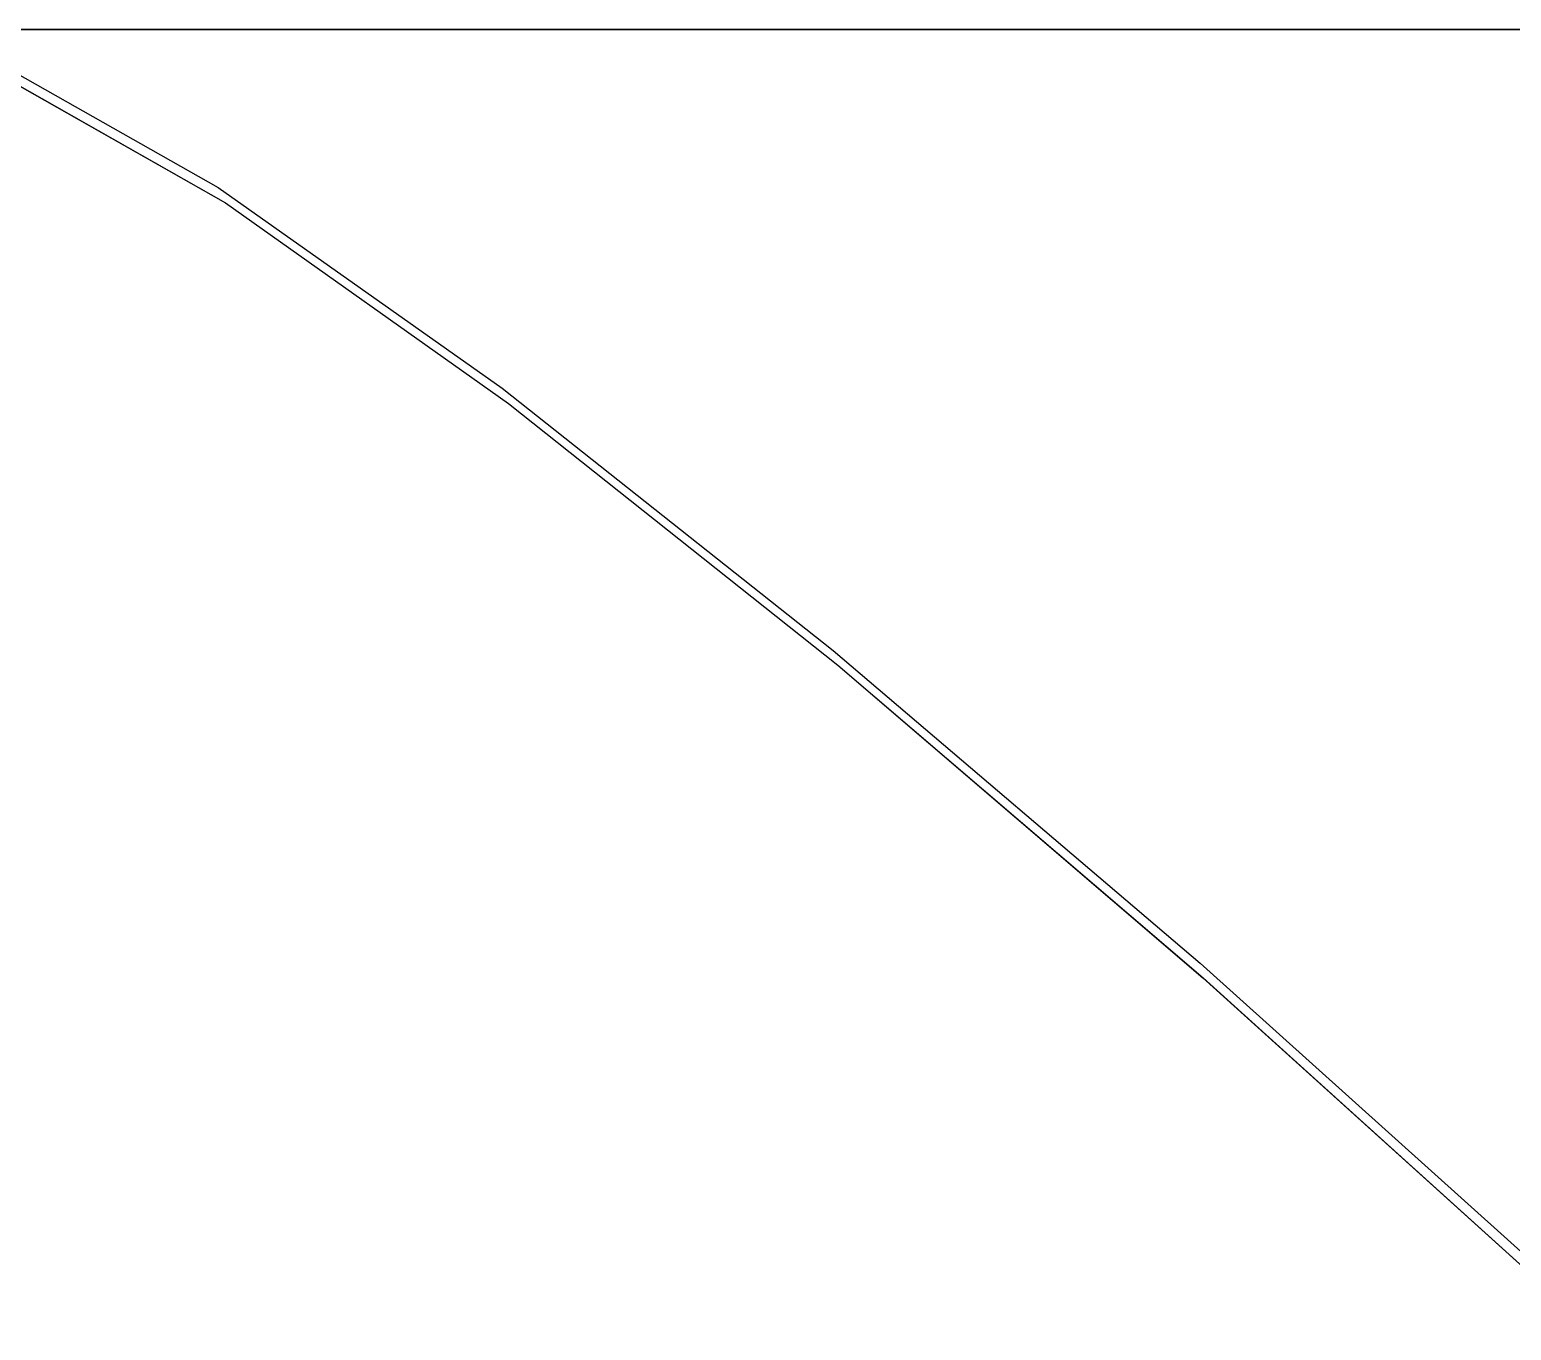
# Model space of a CAD drawing. Extents: x 0 to 141, y -114 to 28.
# Drawn here: x 73.41 to 95.92, y 7.54 to 27.3 of the extents above; entities that cross this region are included whole.
import ezdxf

# ---------------------------------------------------------------- set-up
doc = ezdxf.new("R2010")
doc.units = 0

msp = doc.modelspace()

# ---------------------------------------------------------------- linework, layer by layer
at = {"layer": 'Layer 1'}
for p, q in [((141.111, 27.2993), (0, 27.2993)), ((141.111, 27.2993), (0, 27.2993)), ((141.111, 27.2993), (0, 27.2993)), ((141.111, 27.2993), (0, 27.2993)), ((141.111, 27.2993), (0, 27.2993)), ((141.111, 27.2993), (0, 27.2993)), ((141.111, 27.2993), (0, 27.2993)), ((141.111, 27.2993), (0, 27.2993)), ((141.111, 27.2993), (0, 27.2993)), ((141.111, 27.2993), (0, 27.2993)), ((141.111, 27.2993), (0, 27.2993)), ((141.111, 27.2993), (0, 27.2993)), ((141.111, 27.2993), (0, 27.2993)), ((141.111, 27.2993), (0, 27.2993)), ((141.111, 27.2993), (0, 27.2993)), ((141.111, 27.2993), (0, 27.2993)), ((141.111, 27.2993), (0, 27.2993)), ((141.111, 27.2993), (0, 27.2993)), ((141.111, 27.2993), (0, 27.2993)), ((141.111, 27.2993), (0, 27.2993)), ((141.111, 27.2993), (0, 27.2993)), ((141.111, 27.2993), (0, 27.2993)), ((141.111, 27.2993), (0, 27.2993)), ((141.111, 27.2993), (0, 27.2993)), ((141.111, 27.2993), (0, 27.2993)), ((141.111, 27.2993), (0, 27.2993)), ((141.111, 27.2993), (0, 27.2993)), ((141.111, 27.2993), (0, 27.2993)), ((141.111, 27.2993), (0, 27.2993)), ((141.111, 27.2993), (0, 27.2993)), ((141.111, 27.2993), (0, 27.2993)), ((141.111, 27.2993), (0, 27.2993)), ((141.111, 27.2993), (0, 27.2993)), ((141.111, 27.2993), (0, 27.2993)), ((141.111, 27.2993), (0, 27.2993)), ((141.111, 27.2993), (0, 27.2993)), ((141.111, 27.2993), (0, 27.2993)), ((141.111, 27.2993), (0, 27.2993)), ((70.5555, 27.2993), (141.111, 27.2993)), ((70.5555, 27.2993), (141.111, 27.2993)), ((70.5555, 27.2993), (141.111, 27.2993)), ((70.5555, 27.2993), (141.111, 27.2993)), ((70.5555, 27.2993), (141.111, 27.2993)), ((70.5555, 27.2993), (141.111, 27.2993)), ((70.5555, 27.2993), (141.111, 27.2993)), ((70.5555, 27.2993), (141.111, 27.2993)), ((70.5555, 27.2993), (141.111, 27.2993)), ((70.5555, 27.2993), (141.111, 27.2993)), ((70.5555, 27.2993), (141.111, 27.2993)), ((70.5555, 27.2993), (141.111, 27.2993)), ((70.5555, 27.2993), (141.111, 27.2993)), ((70.5555, 27.2993), (141.111, 27.2993)), ((70.5555, 27.2993), (141.111, 27.2993)), ((70.5555, 27.2993), (141.111, 27.2993)), ((70.5555, 27.2993), (141.111, 27.2993)), ((70.5555, 27.2993), (141.111, 27.2993)), ((70.5555, 27.2993), (141.111, 27.2993)), ((70.5555, 27.2993), (141.111, 27.2993)), ((70.5555, 27.2993), (141.111, 27.2993)), ((70.5555, 27.2993), (141.111, 27.2993)), ((70.5555, 27.2993), (141.111, 27.2993)), ((70.5555, 27.2993), (141.111, 27.2993)), ((70.5555, 27.2993), (141.111, 27.2993)), ((70.5555, 27.2993), (141.111, 27.2993)), ((70.5555, 27.2993), (141.111, 27.2993)), ((70.5555, 27.2993), (141.111, 27.2993)), ((70.5555, 27.2993), (141.111, 27.2993)), ((70.5555, 27.2993), (141.111, 27.2993)), ((70.5555, 27.2993), (141.111, 27.2993)), ((70.5555, 27.2993), (141.111, 27.2993)), ((70.5555, 27.2993), (141.111, 27.2993)), ((70.5555, 27.2993), (141.111, 27.2993)), ((70.5555, 27.2993), (141.111, 27.2993)), ((70.5555, 27.2993), (141.111, 27.2993)), ((70.5555, 27.2993), (141.111, 27.2993)), ((70.5555, 27.2993), (141.111, 27.2993)), ((70.5555, 27.2993), (141.111, 27.2993)), ((70.5555, 27.2993), (141.111, 27.2993)), ((70.5555, 27.2993), (141.111, 27.2993)), ((70.5555, 27.2993), (141.111, 27.2993)), ((70.5555, 27.2993), (141.111, 27.2993)), ((70.5555, 27.2993), (141.111, 27.2993)), ((70.5555, 27.2993), (141.111, 27.2993)), ((70.5555, 27.2993), (141.111, 27.2993)), ((70.5555, 27.2993), (141.111, 27.2993)), ((70.5555, 27.2993), (141.111, 27.2993)), ((70.5555, 27.2993), (141.111, 27.2993)), ((70.5555, 27.2993), (141.111, 27.2993)), ((70.5555, 27.2993), (141.111, 27.2993)), ((70.5555, 27.2993), (141.111, 27.2993)), ((70.5555, 27.2993), (141.111, 27.2993)), ((70.5555, 27.2993), (141.111, 27.2993)), ((70.5555, 27.2993), (141.111, 27.2993)), ((70.5555, 27.2993), (141.111, 27.2993)), ((70.5555, 27.2993), (141.111, 27.2993)), ((70.5555, 27.2993), (141.111, 27.2993)), ((70.5555, 27.2993), (141.111, 27.2993)), ((70.5555, 27.2993), (141.111, 27.2993)), ((70.5555, 27.2993), (141.111, 27.2993)), ((70.5555, 27.2993), (141.111, 27.2993)), ((70.5555, 27.2993), (141.111, 27.2993)), ((70.5555, 27.2993), (141.111, 27.2993)), ((70.5555, 27.2993), (141.111, 27.2993)), ((70.5555, 27.2993), (141.111, 27.2993)), ((70.5555, 27.2993), (141.111, 27.2993)), ((70.5555, 27.2993), (141.111, 27.2993)), ((70.5555, 27.2993), (141.111, 27.2993)), ((70.5555, 27.2993), (141.111, 27.2993)), ((70.5555, 27.2993), (141.111, 27.2993)), ((72.82847, 26.848742), (76.271143, 24.900239)), ((72.951573, 26.613952), (76.382488, 24.667172)), ((72.951573, 26.613952), (76.382488, 24.667172)), ((72.951573, 26.613952), (76.382488, 24.667172)), ((72.951573, 26.613952), (76.382488, 24.667172)), ((72.951573, 26.613952), (76.382488, 24.667172)), ((72.951573, 26.613952), (76.382488, 24.667172)), ((72.951573, 26.613952), (76.382488, 24.667172)), ((72.951573, 26.613952), (76.382488, 24.667172)), ((72.951573, 26.613952), (76.382488, 24.667172)), ((72.951573, 26.613952), (76.382488, 24.667172)), ((72.951573, 26.613952), (76.382488, 24.667172)), ((72.951573, 26.613952), (76.382488, 24.667172)), ((72.951573, 26.613952), (76.382488, 24.667172)), ((72.951573, 26.613952), (76.382488, 24.667172)), ((72.951573, 26.613952), (76.382488, 24.667172)), ((72.951573, 26.613952), (76.382488, 24.667172)), ((72.951573, 26.613952), (76.382488, 24.667172)), ((72.951573, 26.613952), (76.382488, 24.667172)), ((72.951573, 26.613952), (76.382488, 24.667172)), ((72.951573, 26.613952), (76.382488, 24.667172)), ((72.951573, 26.613952), (76.382488, 24.667172)), ((72.951573, 26.613952), (76.382488, 24.667172)), ((72.951573, 26.613952), (76.382488, 24.667172)), ((72.951573, 26.613952), (76.382488, 24.667172)), ((72.951573, 26.613952), (76.382488, 24.667172)), ((72.951573, 26.613952), (76.382488, 24.667172)), ((72.953172, 26.613954), (76.383971, 24.66718)), ((72.953172, 26.613954), (76.383971, 24.66718)), ((72.953172, 26.613954), (76.383971, 24.66718)), ((72.953172, 26.613954), (76.383971, 24.66718)), ((72.953172, 26.613954), (76.383971, 24.66718)), ((72.953172, 26.613954), (76.383971, 24.66718)), ((72.953172, 26.613954), (76.383971, 24.66718)), ((72.953172, 26.613954), (76.383971, 24.66718)), ((72.953172, 26.613954), (76.383971, 24.66718)), ((72.953172, 26.613954), (76.383971, 24.66718)), ((72.953172, 26.613954), (76.383971, 24.66718)), ((72.953172, 26.613954), (76.383971, 24.66718)), ((72.953172, 26.613954), (76.383971, 24.66718)), ((72.953172, 26.613954), (76.383971, 24.66718)), ((72.953172, 26.613954), (76.383971, 24.66718)), ((72.953172, 26.613954), (76.383971, 24.66718)), ((72.953172, 26.613954), (76.383971, 24.66718)), ((72.953172, 26.613954), (76.383971, 24.66718)), ((72.953172, 26.613954), (76.383971, 24.66718)), ((72.953172, 26.613954), (76.383971, 24.66718)), ((72.953172, 26.613954), (76.383971, 24.66718)), ((72.953172, 26.613954), (76.383971, 24.66718)), ((72.953172, 26.613954), (76.383971, 24.66718)), ((72.953172, 26.613954), (76.383971, 24.66718)), ((72.953172, 26.613954), (76.383971, 24.66718)), ((72.953172, 26.613954), (76.383971, 24.66718)), ((72.953172, 26.613954), (76.383971, 24.66718)), ((72.953172, 26.613954), (76.383971, 24.66718)), ((72.953172, 26.613954), (76.383971, 24.66718)), ((72.953172, 26.613954), (76.383971, 24.66718)), ((72.953172, 26.613954), (76.383971, 24.66718)), ((72.953172, 26.613954), (76.383971, 24.66718)), ((72.953172, 26.613954), (76.383971, 24.66718)), ((72.953303, 26.613952), (76.384201, 24.667172)), ((72.953303, 26.613952), (76.384201, 24.667172)), ((72.953303, 26.613952), (76.384201, 24.667172)), ((72.953303, 26.613952), (76.384201, 24.667172)), ((72.953303, 26.613952), (76.384201, 24.667172)), ((72.953303, 26.613952), (76.384201, 24.667172)), ((72.953303, 26.613952), (76.384201, 24.667172)), ((72.953303, 26.613952), (76.384201, 24.667172)), ((72.953303, 26.613952), (76.384201, 24.667172)), ((72.953303, 26.613952), (76.384201, 24.667172)), ((72.953303, 26.613952), (76.384201, 24.667172)), ((72.953303, 26.613952), (76.384201, 24.667172)), ((72.953303, 26.613952), (76.384201, 24.667172)), ((72.953303, 26.613952), (76.384201, 24.667172)), ((72.953303, 26.613952), (76.384201, 24.667172)), ((72.953303, 26.613952), (76.384201, 24.667172)), ((72.953303, 26.613952), (76.384201, 24.667172)), ((72.953303, 26.613952), (76.384201, 24.667172)), ((72.953303, 26.613952), (76.384201, 24.667172)), ((72.953303, 26.613952), (76.384201, 24.667172)), ((72.953303, 26.613952), (76.384201, 24.667172)), ((72.953303, 26.613952), (76.384201, 24.667172)), ((72.953303, 26.613952), (76.384201, 24.667172)), ((72.953303, 26.613952), (76.384201, 24.667172)), ((72.953303, 26.613952), (76.384201, 24.667172)), ((72.953303, 26.613952), (76.384201, 24.667172)), ((72.953303, 26.613952), (76.384201, 24.667172)), ((72.953303, 26.613952), (76.384201, 24.667172)), ((72.953303, 26.613952), (76.384201, 24.667172)), ((72.953303, 26.613952), (76.384201, 24.667172)), ((72.953303, 26.613952), (76.384201, 24.667172)), ((72.953303, 26.613952), (76.384201, 24.667172)), ((72.953303, 26.613952), (76.384201, 24.667172)), ((72.953303, 26.613952), (76.384201, 24.667172)), ((72.953303, 26.613952), (76.384201, 24.667172)), ((72.953303, 26.613952), (76.384201, 24.667172)), ((72.953303, 26.613952), (76.384201, 24.667172)), ((72.953303, 26.613952), (76.384201, 24.667172)), ((72.953303, 26.613952), (76.384201, 24.667172)), ((72.953303, 26.613952), (76.384201, 24.667172)), ((76.271143, 24.900239), (80.589537, 21.853246)), ((76.382488, 24.667172), (80.682645, 21.622857)), ((76.382488, 24.667172), (80.682645, 21.622857)), ((76.382488, 24.667172), (80.682645, 21.622857)), ((76.382488, 24.667172), (80.682645, 21.622857)), ((76.382488, 24.667172), (80.682645, 21.622857)), ((76.382488, 24.667172), (80.682645, 21.622857)), ((76.382488, 24.667172), (80.682645, 21.622857)), ((76.382488, 24.667172), (80.682645, 21.622857)), ((76.382488, 24.667172), (80.682645, 21.622857)), ((76.382488, 24.667172), (80.682645, 21.622857)), ((76.382488, 24.667172), (80.682645, 21.622857)), ((76.382488, 24.667172), (80.682645, 21.622857)), ((76.382488, 24.667172), (80.682645, 21.622857)), ((76.382488, 24.667172), (80.682645, 21.622857)), ((76.382488, 24.667172), (80.682645, 21.622857)), ((76.382488, 24.667172), (80.682645, 21.622857)), ((76.382488, 24.667172), (80.682645, 21.622857)), ((76.382488, 24.667172), (80.682645, 21.622857)), ((76.382488, 24.667172), (80.682645, 21.622857)), ((76.382488, 24.667172), (80.682645, 21.622857)), ((76.382488, 24.667172), (80.682645, 21.622857)), ((76.382488, 24.667172), (80.682645, 21.622857)), ((76.382488, 24.667172), (80.682645, 21.622857)), ((76.382488, 24.667172), (80.682645, 21.622857)), ((76.382488, 24.667172), (80.682645, 21.622857)), ((76.382488, 24.667172), (80.682645, 21.622857)), ((76.383971, 24.66718), (80.684002, 21.622874)), ((76.383971, 24.66718), (80.684002, 21.622874)), ((76.383971, 24.66718), (80.684002, 21.622874)), ((76.383971, 24.66718), (80.684002, 21.622874)), ((76.383971, 24.66718), (80.684002, 21.622874)), ((76.383971, 24.66718), (80.684002, 21.622874)), ((76.383971, 24.66718), (80.684002, 21.622874)), ((76.383971, 24.66718), (80.684002, 21.622874)), ((76.383971, 24.66718), (80.684002, 21.622874)), ((76.383971, 24.66718), (80.684002, 21.622874)), ((76.383971, 24.66718), (80.684002, 21.622874)), ((76.383971, 24.66718), (80.684002, 21.622874)), ((76.383971, 24.66718), (80.684002, 21.622874)), ((76.383971, 24.66718), (80.684002, 21.622874)), ((76.383971, 24.66718), (80.684002, 21.622874)), ((76.383971, 24.66718), (80.684002, 21.622874)), ((76.383971, 24.66718), (80.684002, 21.622874)), ((76.383971, 24.66718), (80.684002, 21.622874)), ((76.383971, 24.66718), (80.684002, 21.622874)), ((76.383971, 24.66718), (80.684002, 21.622874)), ((76.383971, 24.66718), (80.684002, 21.622874)), ((76.383971, 24.66718), (80.684002, 21.622874)), ((76.383971, 24.66718), (80.684002, 21.622874)), ((76.383971, 24.66718), (80.684002, 21.622874)), ((76.383971, 24.66718), (80.684002, 21.622874)), ((76.383971, 24.66718), (80.684002, 21.622874)), ((76.383971, 24.66718), (80.684002, 21.622874)), ((76.383971, 24.66718), (80.684002, 21.622874)), ((76.383971, 24.66718), (80.684002, 21.622874)), ((76.383971, 24.66718), (80.684002, 21.622874)), ((76.383971, 24.66718), (80.684002, 21.622874)), ((76.383971, 24.66718), (80.684002, 21.622874)), ((76.383971, 24.66718), (80.684002, 21.622874)), ((76.384201, 24.667172), (80.684299, 21.622857)), ((76.384201, 24.667172), (80.684299, 21.622857)), ((76.384201, 24.667172), (80.684299, 21.622857)), ((76.384201, 24.667172), (80.684299, 21.622857)), ((76.384201, 24.667172), (80.684299, 21.622857)), ((76.384201, 24.667172), (80.684299, 21.622857)), ((76.384201, 24.667172), (80.684299, 21.622857)), ((76.384201, 24.667172), (80.684299, 21.622857)), ((76.384201, 24.667172), (80.684299, 21.622857)), ((76.384201, 24.667172), (80.684299, 21.622857)), ((76.384201, 24.667172), (80.684299, 21.622857)), ((76.384201, 24.667172), (80.684299, 21.622857)), ((76.384201, 24.667172), (80.684299, 21.622857)), ((76.384201, 24.667172), (80.684299, 21.622857)), ((76.384201, 24.667172), (80.684299, 21.622857)), ((76.384201, 24.667172), (80.684299, 21.622857)), ((76.384201, 24.667172), (80.684299, 21.622857)), ((76.384201, 24.667172), (80.684299, 21.622857)), ((76.384201, 24.667172), (80.684299, 21.622857)), ((76.384201, 24.667172), (80.684299, 21.622857)), ((76.384201, 24.667172), (80.684299, 21.622857)), ((76.384201, 24.667172), (80.684299, 21.622857)), ((76.384201, 24.667172), (80.684299, 21.622857)), ((76.384201, 24.667172), (80.684299, 21.622857)), ((76.384201, 24.667172), (80.684299, 21.622857)), ((76.384201, 24.667172), (80.684299, 21.622857)), ((76.384201, 24.667172), (80.684299, 21.622857)), ((76.384201, 24.667172), (80.684299, 21.622857)), ((76.384201, 24.667172), (80.684299, 21.622857)), ((76.384201, 24.667172), (80.684299, 21.622857)), ((76.384201, 24.667172), (80.684299, 21.622857)), ((76.384201, 24.667172), (80.684299, 21.622857)), ((76.384201, 24.667172), (80.684299, 21.622857)), ((76.384201, 24.667172), (80.684299, 21.622857)), ((76.384201, 24.667172), (80.684299, 21.622857)), ((76.384201, 24.667172), (80.684299, 21.622857)), ((76.384201, 24.667172), (80.684299, 21.622857)), ((76.384201, 24.667172), (80.684299, 21.622857)), ((76.384201, 24.667172), (80.684299, 21.622857)), ((76.384201, 24.667172), (80.684299, 21.622857)), ((80.589537, 21.853246), (85.618672, 17.871819)), ((80.682645, 21.622857), (85.688142, 17.644902)), ((80.682645, 21.622857), (85.688142, 17.644902)), ((80.682645, 21.622857), (85.688142, 17.644902)), ((80.682645, 21.622857), (85.688142, 17.644902)), ((80.682645, 21.622857), (85.688142, 17.644902)), ((80.682645, 21.622857), (85.688142, 17.644902)), ((80.682645, 21.622857), (85.688142, 17.644902)), ((80.682645, 21.622857), (85.688142, 17.644902)), ((80.682645, 21.622857), (85.688142, 17.644902)), ((80.682645, 21.622857), (85.688142, 17.644902)), ((80.682645, 21.622857), (85.688142, 17.644902)), ((80.682645, 21.622857), (85.688142, 17.644902)), ((80.682645, 21.622857), (85.688142, 17.644902)), ((80.682645, 21.622857), (85.688142, 17.644902)), ((80.682645, 21.622857), (85.688142, 17.644902)), ((80.682645, 21.622857), (85.688142, 17.644902)), ((80.682645, 21.622857), (85.688142, 17.644902)), ((80.682645, 21.622857), (85.688142, 17.644902)), ((80.682645, 21.622857), (85.688142, 17.644902)), ((80.682645, 21.622857), (85.688142, 17.644902)), ((80.682645, 21.622857), (85.688142, 17.644902)), ((80.682645, 21.622857), (85.688142, 17.644902)), ((80.682645, 21.622857), (85.688142, 17.644902)), ((80.682645, 21.622857), (85.688142, 17.644902)), ((80.682645, 21.622857), (85.688142, 17.644902)), ((80.682645, 21.622857), (85.688142, 17.644902)), ((80.684002, 21.622874), (85.689366, 17.64493)), ((80.684002, 21.622874), (85.689366, 17.64493)), ((80.684002, 21.622874), (85.689366, 17.64493)), ((80.684002, 21.622874), (85.689366, 17.64493)), ((80.684002, 21.622874), (85.689366, 17.64493)), ((80.684002, 21.622874), (85.689366, 17.64493)), ((80.684002, 21.622874), (85.689366, 17.64493)), ((80.684002, 21.622874), (85.689366, 17.64493)), ((80.684002, 21.622874), (85.689366, 17.64493)), ((80.684002, 21.622874), (85.689366, 17.64493)), ((80.684002, 21.622874), (85.689366, 17.64493)), ((80.684002, 21.622874), (85.689366, 17.64493)), ((80.684002, 21.622874), (85.689366, 17.64493)), ((80.684002, 21.622874), (85.689366, 17.64493)), ((80.684002, 21.622874), (85.689366, 17.64493)), ((80.684002, 21.622874), (85.689366, 17.64493)), ((80.684002, 21.622874), (85.689366, 17.64493)), ((80.684002, 21.622874), (85.689366, 17.64493)), ((80.684002, 21.622874), (85.689366, 17.64493)), ((80.684002, 21.622874), (85.689366, 17.64493)), ((80.684002, 21.622874), (85.689366, 17.64493)), ((80.684002, 21.622874), (85.689366, 17.64493)), ((80.684002, 21.622874), (85.689366, 17.64493)), ((80.684002, 21.622874), (85.689366, 17.64493)), ((80.684002, 21.622874), (85.689366, 17.64493)), ((80.684002, 21.622874), (85.689366, 17.64493)), ((80.684002, 21.622874), (85.689366, 17.64493)), ((80.684002, 21.622874), (85.689366, 17.64493)), ((80.684002, 21.622874), (85.689366, 17.64493)), ((80.684002, 21.622874), (85.689366, 17.64493)), ((80.684002, 21.622874), (85.689366, 17.64493)), ((80.684002, 21.622874), (85.689366, 17.64493)), ((80.684002, 21.622874), (85.689366, 17.64493)), ((80.684299, 21.622857), (85.689703, 17.644902)), ((80.684299, 21.622857), (85.689703, 17.644902)), ((80.684299, 21.622857), (85.689703, 17.644902)), ((80.684299, 21.622857), (85.689703, 17.644902)), ((80.684299, 21.622857), (85.689703, 17.644902)), ((80.684299, 21.622857), (85.689703, 17.644902)), ((80.684299, 21.622857), (85.689703, 17.644902)), ((80.684299, 21.622857), (85.689703, 17.644902)), ((80.684299, 21.622857), (85.689703, 17.644902)), ((80.684299, 21.622857), (85.689703, 17.644902)), ((80.684299, 21.622857), (85.689703, 17.644902)), ((80.684299, 21.622857), (85.689703, 17.644902)), ((80.684299, 21.622857), (85.689703, 17.644902)), ((80.684299, 21.622857), (85.689703, 17.644902)), ((80.684299, 21.622857), (85.689703, 17.644902)), ((80.684299, 21.622857), (85.689703, 17.644902)), ((80.684299, 21.622857), (85.689703, 17.644902)), ((80.684299, 21.622857), (85.689703, 17.644902)), ((80.684299, 21.622857), (85.689703, 17.644902)), ((80.684299, 21.622857), (85.689703, 17.644902)), ((80.684299, 21.622857), (85.689703, 17.644902)), ((80.684299, 21.622857), (85.689703, 17.644902)), ((80.684299, 21.622857), (85.689703, 17.644902)), ((80.684299, 21.622857), (85.689703, 17.644902)), ((80.684299, 21.622857), (85.689703, 17.644902)), ((80.684299, 21.622857), (85.689703, 17.644902)), ((80.684299, 21.622857), (85.689703, 17.644902)), ((80.684299, 21.622857), (85.689703, 17.644902)), ((80.684299, 21.622857), (85.689703, 17.644902)), ((80.684299, 21.622857), (85.689703, 17.644902)), ((80.684299, 21.622857), (85.689703, 17.644902)), ((80.684299, 21.622857), (85.689703, 17.644902)), ((80.684299, 21.622857), (85.689703, 17.644902)), ((80.684299, 21.622857), (85.689703, 17.644902)), ((80.684299, 21.622857), (85.689703, 17.644902)), ((80.684299, 21.622857), (85.689703, 17.644902)), ((80.684299, 21.622857), (85.689703, 17.644902)), ((80.684299, 21.622857), (85.689703, 17.644902)), ((80.684299, 21.622857), (85.689703, 17.644902)), ((80.684299, 21.622857), (85.689703, 17.644902)), ((85.618672, 17.871819), (91.193567, 13.120012)), ((85.688142, 17.644902), (91.235081, 12.897203)), ((85.688142, 17.644902), (91.235081, 12.897203)), ((85.688142, 17.644902), (91.235081, 12.897203)), ((85.688142, 17.644902), (91.235081, 12.897203)), ((85.688142, 17.644902), (91.235081, 12.897203)), ((85.688142, 17.644902), (91.235081, 12.897203)), ((85.688142, 17.644902), (91.235081, 12.897203)), ((85.688142, 17.644902), (91.235081, 12.897203)), ((85.688142, 17.644902), (91.235081, 12.897203)), ((85.688142, 17.644902), (91.235081, 12.897203)), ((85.688142, 17.644902), (91.235081, 12.897203)), ((85.688142, 17.644902), (91.235081, 12.897203)), ((85.688142, 17.644902), (91.235081, 12.897203)), ((85.688142, 17.644902), (91.235081, 12.897203)), ((85.688142, 17.644902), (91.235081, 12.897203)), ((85.688142, 17.644902), (91.235081, 12.897203)), ((85.688142, 17.644902), (91.235081, 12.897203)), ((85.688142, 17.644902), (91.235081, 12.897203)), ((85.688142, 17.644902), (91.235081, 12.897203)), ((85.688142, 17.644902), (91.235081, 12.897203)), ((85.688142, 17.644902), (91.235081, 12.897203)), ((85.688142, 17.644902), (91.235081, 12.897203)), ((85.688142, 17.644902), (91.235081, 12.897203)), ((85.688142, 17.644902), (91.235081, 12.897203)), ((85.688142, 17.644902), (91.235081, 12.897203)), ((85.688142, 17.644902), (91.235081, 12.897203)), ((85.689366, 17.64493), (91.236165, 12.897244)), ((85.689366, 17.64493), (91.236165, 12.897244)), ((85.689366, 17.64493), (91.236165, 12.897244)), ((85.689366, 17.64493), (91.236165, 12.897244)), ((85.689366, 17.64493), (91.236165, 12.897244)), ((85.689366, 17.64493), (91.236165, 12.897244)), ((85.689366, 17.64493), (91.236165, 12.897244)), ((85.689366, 17.64493), (91.236165, 12.897244)), ((85.689366, 17.64493), (91.236165, 12.897244)), ((85.689366, 17.64493), (91.236165, 12.897244)), ((85.689366, 17.64493), (91.236165, 12.897244)), ((85.689366, 17.64493), (91.236165, 12.897244)), ((85.689366, 17.64493), (91.236165, 12.897244)), ((85.689366, 17.64493), (91.236165, 12.897244)), ((85.689366, 17.64493), (91.236165, 12.897244)), ((85.689366, 17.64493), (91.236165, 12.897244)), ((85.689366, 17.64493), (91.236165, 12.897244)), ((85.689366, 17.64493), (91.236165, 12.897244)), ((85.689366, 17.64493), (91.236165, 12.897244)), ((85.689366, 17.64493), (91.236165, 12.897244)), ((85.689366, 17.64493), (91.236165, 12.897244)), ((85.689366, 17.64493), (91.236165, 12.897244)), ((85.689366, 17.64493), (91.236165, 12.897244)), ((85.689366, 17.64493), (91.236165, 12.897244)), ((85.689366, 17.64493), (91.236165, 12.897244)), ((85.689366, 17.64493), (91.236165, 12.897244)), ((85.689366, 17.64493), (91.236165, 12.897244)), ((85.689366, 17.64493), (91.236165, 12.897244)), ((85.689366, 17.64493), (91.236165, 12.897244)), ((85.689366, 17.64493), (91.236165, 12.897244)), ((85.689366, 17.64493), (91.236165, 12.897244)), ((85.689366, 17.64493), (91.236165, 12.897244)), ((85.689366, 17.64493), (91.236165, 12.897244)), ((85.689703, 17.644902), (91.236519, 12.897203)), ((85.689703, 17.644902), (91.236519, 12.897203)), ((85.689703, 17.644902), (91.236519, 12.897203)), ((85.689703, 17.644902), (91.236519, 12.897203)), ((85.689703, 17.644902), (91.236519, 12.897203)), ((85.689703, 17.644902), (91.236519, 12.897203)), ((85.689703, 17.644902), (91.236519, 12.897203)), ((85.689703, 17.644902), (91.236519, 12.897203)), ((85.689703, 17.644902), (91.236519, 12.897203)), ((85.689703, 17.644902), (91.236519, 12.897203)), ((85.689703, 17.644902), (91.236519, 12.897203)), ((85.689703, 17.644902), (91.236519, 12.897203)), ((85.689703, 17.644902), (91.236519, 12.897203)), ((85.689703, 17.644902), (91.236519, 12.897203)), ((85.689703, 17.644902), (91.236519, 12.897203)), ((85.689703, 17.644902), (91.236519, 12.897203)), ((85.689703, 17.644902), (91.236519, 12.897203)), ((85.689703, 17.644902), (91.236519, 12.897203)), ((85.689703, 17.644902), (91.236519, 12.897203)), ((85.689703, 17.644902), (91.236519, 12.897203)), ((85.689703, 17.644902), (91.236519, 12.897203)), ((85.689703, 17.644902), (91.236519, 12.897203)), ((85.689703, 17.644902), (91.236519, 12.897203)), ((85.689703, 17.644902), (91.236519, 12.897203)), ((85.689703, 17.644902), (91.236519, 12.897203)), ((85.689703, 17.644902), (91.236519, 12.897203)), ((85.689703, 17.644902), (91.236519, 12.897203)), ((85.689703, 17.644902), (91.236519, 12.897203)), ((85.689703, 17.644902), (91.236519, 12.897203)), ((85.689703, 17.644902), (91.236519, 12.897203)), ((85.689703, 17.644902), (91.236519, 12.897203)), ((85.689703, 17.644902), (91.236519, 12.897203)), ((85.689703, 17.644902), (91.236519, 12.897203)), ((85.689703, 17.644902), (91.236519, 12.897203)), ((85.689703, 17.644902), (91.236519, 12.897203)), ((85.689703, 17.644902), (91.236519, 12.897203)), ((85.689703, 17.644902), (91.236519, 12.897203)), ((85.689703, 17.644902), (91.236519, 12.897203)), ((85.689703, 17.644902), (91.236519, 12.897203)), ((85.689703, 17.644902), (91.236519, 12.897203)), ((91.193567, 13.120012), (97.14924, 7.761883)), ((91.235081, 12.897203), (97.15956, 7.543658)), ((91.235081, 12.897203), (97.15956, 7.543658)), ((91.235081, 12.897203), (97.15956, 7.543658)), ((91.235081, 12.897203), (97.15956, 7.543658)), ((91.235081, 12.897203), (97.15956, 7.543658)), ((91.235081, 12.897203), (97.15956, 7.543658)), ((91.235081, 12.897203), (97.15956, 7.543658)), ((91.235081, 12.897203), (97.15956, 7.543658)), ((91.235081, 12.897203), (97.15956, 7.543658)), ((91.235081, 12.897203), (97.15956, 7.543658)), ((91.235081, 12.897203), (97.15956, 7.543658)), ((91.235081, 12.897203), (97.15956, 7.543658)), ((91.235081, 12.897203), (97.15956, 7.543658)), ((91.235081, 12.897203), (97.15956, 7.543658)), ((91.235081, 12.897203), (97.15956, 7.543658)), ((91.235081, 12.897203), (97.15956, 7.543658)), ((91.235081, 12.897203), (97.15956, 7.543658)), ((91.235081, 12.897203), (97.15956, 7.543658)), ((91.235081, 12.897203), (97.15956, 7.543658)), ((91.235081, 12.897203), (97.15956, 7.543658)), ((91.235081, 12.897203), (97.15956, 7.543658)), ((91.235081, 12.897203), (97.15956, 7.543658)), ((91.235081, 12.897203), (97.15956, 7.543658)), ((91.235081, 12.897203), (97.15956, 7.543658)), ((91.235081, 12.897203), (97.15956, 7.543658)), ((91.235081, 12.897203), (97.15956, 7.543658)), ((91.236165, 12.897244), (97.160502, 7.543711)), ((91.236165, 12.897244), (97.160502, 7.543711)), ((91.236165, 12.897244), (97.160502, 7.543711)), ((91.236165, 12.897244), (97.160502, 7.543711)), ((91.236165, 12.897244), (97.160502, 7.543711)), ((91.236165, 12.897244), (97.160502, 7.543711)), ((91.236165, 12.897244), (97.160502, 7.543711)), ((91.236165, 12.897244), (97.160502, 7.543711)), ((91.236165, 12.897244), (97.160502, 7.543711)), ((91.236165, 12.897244), (97.160502, 7.543711)), ((91.236165, 12.897244), (97.160502, 7.543711)), ((91.236165, 12.897244), (97.160502, 7.543711)), ((91.236165, 12.897244), (97.160502, 7.543711)), ((91.236165, 12.897244), (97.160502, 7.543711)), ((91.236165, 12.897244), (97.160502, 7.543711)), ((91.236165, 12.897244), (97.160502, 7.543711)), ((91.236165, 12.897244), (97.160502, 7.543711)), ((91.236165, 12.897244), (97.160502, 7.543711)), ((91.236165, 12.897244), (97.160502, 7.543711)), ((91.236165, 12.897244), (97.160502, 7.543711)), ((91.236165, 12.897244), (97.160502, 7.543711)), ((91.236165, 12.897244), (97.160502, 7.543711)), ((91.236165, 12.897244), (97.160502, 7.543711)), ((91.236165, 12.897244), (97.160502, 7.543711)), ((91.236165, 12.897244), (97.160502, 7.543711)), ((91.236165, 12.897244), (97.160502, 7.543711)), ((91.236165, 12.897244), (97.160502, 7.543711)), ((91.236165, 12.897244), (97.160502, 7.543711)), ((91.236165, 12.897244), (97.160502, 7.543711)), ((91.236165, 12.897244), (97.160502, 7.543711)), ((91.236165, 12.897244), (97.160502, 7.543711)), ((91.236165, 12.897244), (97.160502, 7.543711)), ((91.236165, 12.897244), (97.160502, 7.543711)), ((91.236519, 12.897203), (97.160854, 7.543658)), ((91.236519, 12.897203), (97.160854, 7.543658)), ((91.236519, 12.897203), (97.160854, 7.543658)), ((91.236519, 12.897203), (97.160854, 7.543658)), ((91.236519, 12.897203), (97.160854, 7.543658)), ((91.236519, 12.897203), (97.160854, 7.543658)), ((91.236519, 12.897203), (97.160854, 7.543658)), ((91.236519, 12.897203), (97.160854, 7.543658)), ((91.236519, 12.897203), (97.160854, 7.543658)), ((91.236519, 12.897203), (97.160854, 7.543658)), ((91.236519, 12.897203), (97.160854, 7.543658)), ((91.236519, 12.897203), (97.160854, 7.543658)), ((91.236519, 12.897203), (97.160854, 7.543658)), ((91.236519, 12.897203), (97.160854, 7.543658)), ((91.236519, 12.897203), (97.160854, 7.543658)), ((91.236519, 12.897203), (97.160854, 7.543658)), ((91.236519, 12.897203), (97.160854, 7.543658)), ((91.236519, 12.897203), (97.160854, 7.543658)), ((91.236519, 12.897203), (97.160854, 7.543658)), ((91.236519, 12.897203), (97.160854, 7.543658)), ((91.236519, 12.897203), (97.160854, 7.543658)), ((91.236519, 12.897203), (97.160854, 7.543658)), ((91.236519, 12.897203), (97.160854, 7.543658)), ((91.236519, 12.897203), (97.160854, 7.543658)), ((91.236519, 12.897203), (97.160854, 7.543658)), ((91.236519, 12.897203), (97.160854, 7.543658)), ((91.236519, 12.897203), (97.160854, 7.543658)), ((91.236519, 12.897203), (97.160854, 7.543658)), ((91.236519, 12.897203), (97.160854, 7.543658)), ((91.236519, 12.897203), (97.160854, 7.543658)), ((91.236519, 12.897203), (97.160854, 7.543658)), ((91.236519, 12.897203), (97.160854, 7.543658)), ((91.236519, 12.897203), (97.160854, 7.543658)), ((91.236519, 12.897203), (97.160854, 7.543658)), ((91.236519, 12.897203), (97.160854, 7.543658)), ((91.236519, 12.897203), (97.160854, 7.543658)), ((91.236519, 12.897203), (97.160854, 7.543658)), ((91.236519, 12.897203), (97.160854, 7.543658)), ((91.236519, 12.897203), (97.160854, 7.543658)), ((91.236519, 12.897203), (97.160854, 7.543658))]:
    msp.add_line(p, q, dxfattribs=at)

doc.saveas('drawing.dxf')
